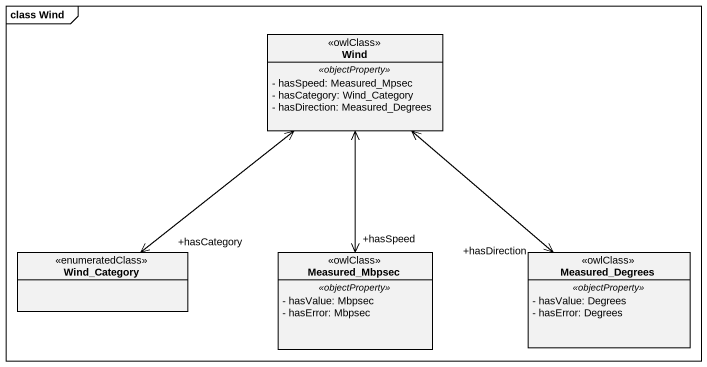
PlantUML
@startuml
mainframe class Wind
hide circle
hide empty members
skinparam classAttributeIconSize 0
class Wind <<owlClass>> {
  .. <<objectProperty>> ..
  - hasSpeed: Measured_Mpsec
  - hasCategory: Wind_Category
  - hasDirection: Measured_Degrees
}
class Wind_Category <<enumeratedClass>>
class Measured_Mbpsec <<owlClass>> {
  .. <<objectProperty>> ..
  - hasValue: Mbpsec
  - hasError: Mbpsec
}
class Measured_Degrees <<owlClass>> {
  .. <<objectProperty>> ..
  - hasValue: Degrees
  - hasError: Degrees
}
Wind <--> "+hasCategory" Wind_Category
Wind <--> "+hasSpeed" Measured_Mbpsec
Wind <--> "+hasDirection" Measured_Degrees
@enduml
